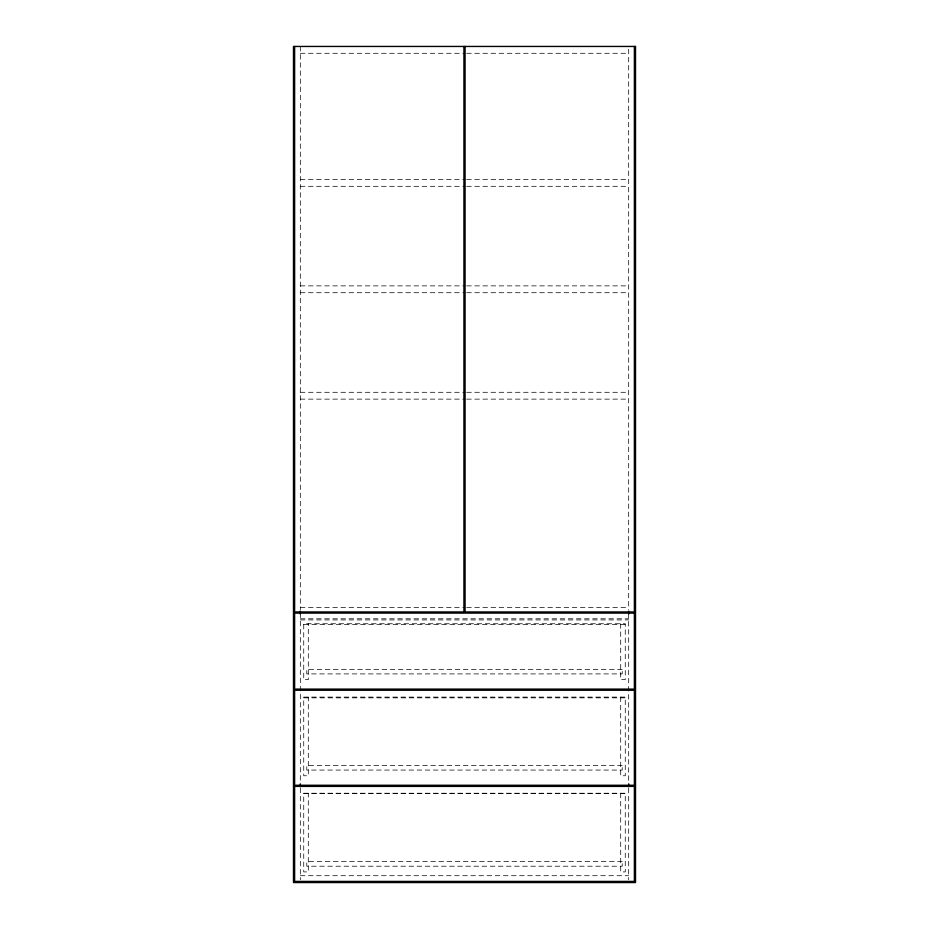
<?xml version="1.0" encoding="UTF-8"?>
<svg xmlns="http://www.w3.org/2000/svg" width="929" height="929" viewBox="0 0 929 929"><rect width="100%" height="100%" fill="white"/><g stroke="black" fill="none" stroke-linecap="round" stroke-linejoin="round"><path stroke-width="0.7" stroke-dasharray="4.64 3.48" d="M300.322 53.29L465.22 53.29M466.672 53.29L628.678 53.29M300.322 179.471L465.22 179.471M466.672 179.471L628.678 179.471M300.322 186.311L465.22 186.311M466.672 186.311L628.678 186.311M300.322 285.877L465.22 285.877M466.672 285.877L628.678 285.877M300.322 292.716L465.22 292.716M466.672 292.716L628.678 292.716M300.322 392.293L465.22 392.293M466.672 392.293L628.678 392.293M300.322 399.133L465.22 399.133M466.672 399.133L628.678 399.133M300.322 607.392L465.22 607.392M466.672 607.392L628.678 607.392M300.322 618.795L628.678 618.795M300.322 619.933L628.678 619.933M303.737 624.497L625.263 624.497M303.737 697.853L625.263 697.853M303.737 793.471L625.263 793.471M300.322 875.71L628.678 875.71M628.678 49.191L628.678 609.679M628.678 613.326L628.678 782.392M628.678 788.198L628.678 879.809M620.7 623.742L620.7 679.61L625.263 679.61L625.263 623.742L303.737 623.742L303.737 679.61L308.3 679.61L308.3 623.742M620.7 697.087L620.7 775.761L625.263 775.761L625.263 697.087L303.737 697.087L303.737 775.761L308.3 775.761L308.3 697.087M620.7 793.238L620.7 871.913L625.263 871.913L625.263 793.238L303.737 793.238L303.737 871.913L308.3 871.913L308.3 793.238M300.322 46.45L300.322 609.679M300.322 613.094L300.322 782.392M300.322 788.198L300.322 879.809M622.221 669.344L306.779 669.344L306.779 673.908L622.221 673.908L622.221 669.344M622.221 765.496L306.779 765.496L306.779 770.06L622.221 770.06L622.221 765.496M622.221 861.647L306.779 861.647L306.779 866.211L622.221 866.211L622.221 861.647"/><path stroke-width="1.39" d="M634.379 46.45L634.379 611.956L294.621 611.956L294.621 46.45M628.678 611.108L628.678 614.011M628.678 783.844L628.678 786.747M465.069 46.45L465.069 611.956M463.931 46.45L463.931 611.956M300.322 611.108L300.322 614.011M300.322 783.844L300.322 786.747M635.517 46.45L293.483 46.45L293.483 882.55L635.517 882.55L635.517 46.45M634.379 613.094L294.621 613.094L294.621 689.109L634.379 689.109L634.379 613.094M634.379 690.247L294.621 690.247L294.621 785.26L634.379 785.26L634.379 690.247M634.379 786.399L294.621 786.399L294.621 881.412L634.379 881.412L634.379 786.399"/></g></svg>
